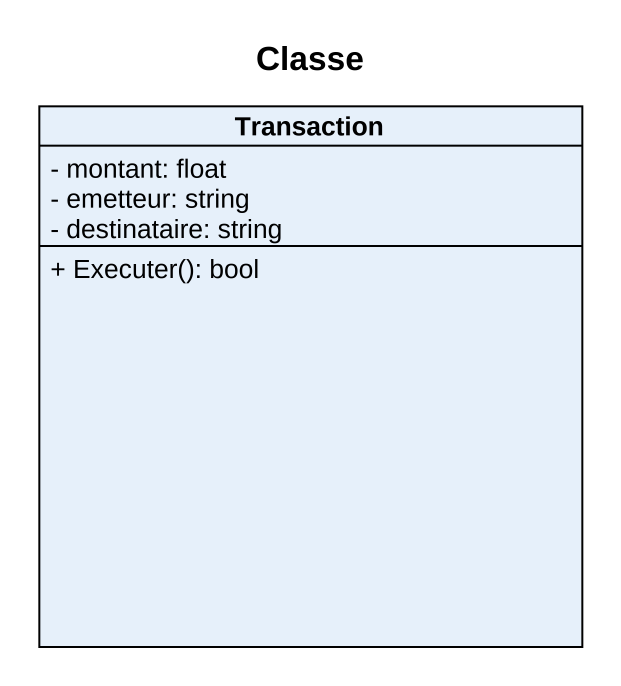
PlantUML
@startuml
title Classe
hide circle
hide empty members
skinparam classAttributeIconSize 0
class Transaction {
  - montant: float
  - emetteur: string
  - destinataire: string
  + Executer(): bool
}
@enduml
